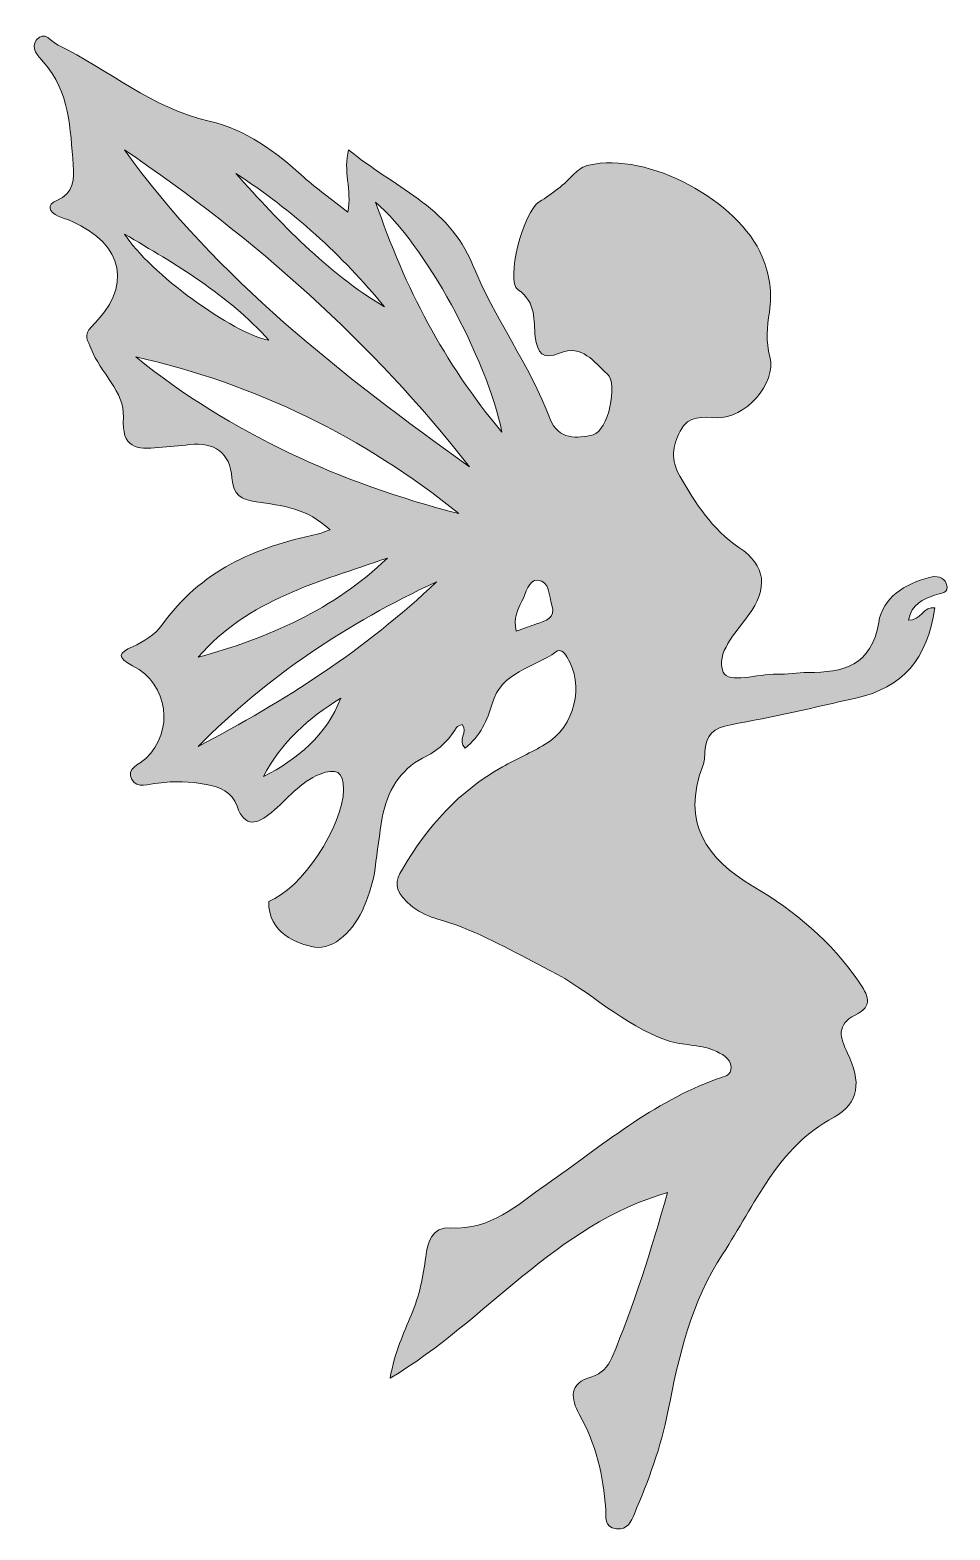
# Model space of a CAD drawing. Header units: inches. Extents: x 13 to 3566, y -2567 to -26.
# Drawn here: x 117.1 to 382.6, y -2025.7 to -1592.8 of the extents above; entities that cross this region are included whole.
import ezdxf

# ---------------------------------------------------------------- set-up
doc = ezdxf.new("R2010")
doc.units = ezdxf.units.IN
doc.header["$MEASUREMENT"] = 0
doc.layers.add('Layer 1', color=7, linetype='Continuous')

# ---------------------------------------------------------------- blocks, each defined once
blk = doc.blocks.new('block 24')
at = {"layer": 'Layer 1', "true_color": 0xffffff}
h = blk.add_hatch(color=7, dxfattribs=at)
h.dxf.hatch_style = 2
edge = h.paths.add_edge_path()
edge.add_spline(control_points=[(242.63, -1800.11), (240.31, -1797.65), (243.61, -1795.53), (241.79, -1793.26), (241.29, -1793.52), (240.42, -1793.65), (240.14, -1794.13), (237.77, -1798.14), (234.87, -1800.76), (230.32, -1803.03), (224.06, -1806.16), (220.02, -1812.68), (218.76, -1820.11), (217.94, -1824.97), (217.29, -1829.85), (216.68, -1834.74), (216.2, -1838.58), (214.99, -1842.16), (213.54, -1845.73), (210.85, -1852.43), (204.78, -1858.43), (199.26, -1857.49), (194.22, -1856.63), (185.74, -1853.36), (185.98, -1844.34), (195.33, -1840.8), (207.44, -1822.73), (207.58, -1811.99), (207.65, -1806.67), (205.22, -1805.89), (200.84, -1807.57), (194.98, -1809.82), (191.38, -1814.87), (186.78, -1818.67), (182.72, -1822.01), (179.16, -1823.3), (176.86, -1816.84), (175.4, -1812.74), (171.88, -1811.28), (167.96, -1810.54), (163.35, -1809.66), (158.74, -1809.59), (154.07, -1810.16), (151.47, -1810.48), (147.96, -1811.85), (146.48, -1809.18), (144.68, -1805.91), (148.67, -1804.78), (150.48, -1803.08), (158.75, -1795.31), (157.12, -1781.65), (146.72, -1776.33), (141.93, -1773.89), (142.79, -1772.57), (146.64, -1770.82), (149.96, -1769.33), (153.18, -1767.41), (155.16, -1764.59), (166.17, -1748.98), (182.1, -1742.06), (199.99, -1738.33), (200.99, -1738.12), (201.94, -1737.68), (203.68, -1737.1), (197.38, -1730.93), (189.74, -1730.04), (182.38, -1729), (177.91, -1728.36), (175.72, -1727.14), (175.36, -1722.11), (174.83, -1714.79), (170.31, -1711.69), (163.21, -1712.49), (160.23, -1712.82), (157.23, -1713.04), (154.24, -1713.33), (147.86, -1713.94), (143.5, -1713.61), (144.03, -1704.63), (144.47, -1697.2), (137.38, -1691.77), (134.76, -1684.87), (133.86, -1682.5), (132.35, -1680.85), (134.84, -1678.47), (146.71, -1667.12), (144.32, -1654.65), (129.11, -1648), (127.86, -1647.45), (126.51, -1647.12), (125.27, -1646.56), (122.52, -1645.32), (121.79, -1643.31), (124.84, -1642.04), (129.85, -1639.95), (129.88, -1635.74), (129.56, -1631.76), (128.72, -1621.35), (128.56, -1610.66), (121.02, -1602.13), (119.41, -1600.31), (117.1, -1598.03), (118.98, -1595.7), (121.3, -1592.83), (123.19, -1596.2), (125.19, -1597.18), (139.81, -1604.3), (152.27, -1615.39), (168.84, -1619.13), (179.25, -1621.47), (188.11, -1627.98), (196.11, -1635.29), (199.86, -1638.71), (204.06, -1641.63), (208.85, -1645.4), (210.04, -1638.8), (207.34, -1633.5), (209.03, -1627.37), (221.79, -1638.1), (237.85, -1643.46), (244.78, -1660.47), (251.04, -1675.83), (261.21, -1689.46), (267.2, -1705.13), (269.48, -1711.08), (275.08, -1710.8), (279.61, -1709.65), (283.87, -1708.55), (286.93, -1694.99), (283.65, -1692.09), (279.89, -1688.76), (276.47, -1683.36), (269.85, -1686.12), (265.08, -1688.11), (263.56, -1686.22), (262.9, -1681.35), (262.27, -1676.71), (263.43, -1671.64), (257.93, -1667.8), (254.2, -1665.2), (259.56, -1645.14), (264.04, -1642.39), (267.81, -1640.08), (271.21, -1637.46), (274.25, -1634.26), (275.31, -1633.14), (276.84, -1632.14), (278.32, -1631.81), (295.46, -1627.96), (321.55, -1641.96), (328.38, -1658.25), (330.58, -1663.51), (331.34, -1668.68), (330.45, -1674.25), (329.78, -1678.53), (329.41, -1682.64), (330.6, -1687.16), (332.63, -1694.85), (323.29, -1705.1), (315.37, -1704.75), (311.28, -1704.57), (307.13, -1703.84), (304.69, -1708.59), (302.43, -1712.99), (301.89, -1716.78), (304.63, -1721.58), (309.16, -1729.51), (313.84, -1736.85), (321.66, -1742.16), (329.57, -1747.53), (330.11, -1753.91), (324.34, -1761.84), (320.65, -1766.91), (314.87, -1772.72), (317.14, -1778.17), (318.56, -1781.59), (327.16, -1778.63), (332.54, -1778.76), (335.54, -1778.84), (338.55, -1778.27), (341.55, -1778.27), (351.81, -1778.28), (359.92, -1776.35), (361.99, -1763.79), (363.16, -1756.71), (369.48, -1752.66), (376.6, -1750.82), (378.7, -1750.28), (380.73, -1750.56), (381.48, -1752.61), (382.57, -1755.55), (379.74, -1755.34), (378.13, -1755.93), (374.78, -1757.16), (371.48, -1758.4), (370.59, -1763.18), (374.04, -1763.42), (375.04, -1758.88), (378.19, -1759.64), (375.98, -1774.49), (368.95, -1782.61), (355.39, -1785.66), (343.39, -1788.36), (331.4, -1791.18), (319.3, -1793.33), (314.32, -1794.21), (312.05, -1796.34), (311.85, -1801.18), (311.79, -1802.53), (311.71, -1803.98), (311.24, -1805.22), (304.99, -1821.59), (312.23, -1832), (325.97, -1840.11), (337.82, -1847.12), (348.25, -1855.85), (356.18, -1867.39), (358.89, -1871.34), (360.72, -1874.4), (355.16, -1877.17), (349.76, -1879.86), (350.76, -1883.64), (352.98, -1888.1), (357.03, -1896.24), (356.4, -1902.66), (349.1, -1906.57), (332.64, -1915.38), (326.33, -1931.89), (316.99, -1946.08), (307.94, -1959.82), (304.27, -1975.62), (301.19, -1991.51), (299.2, -2001.79), (295.55, -2011.5), (291.49, -2021.08), (290.54, -2023.32), (289.58, -2025.75), (286.33, -2025.4), (282.55, -2025), (283.36, -2021.81), (283.22, -2019.71), (282.58, -2010.02), (280.39, -2000.91), (275.6, -1992.33), (273.19, -1988), (272.4, -1983.38), (279.24, -1981.51), (281.92, -1980.77), (283.88, -1978.66), (285.01, -1976.01), (291.43, -1960.94), (296.18, -1945.32), (301.08, -1928.33), (268.41, -1937.82), (249.12, -1965.16), (220.99, -1981.96), (222.39, -1974.37), (224.87, -1969), (227.16, -1963.56), (229.4, -1958.22), (230.59, -1952.64), (231.31, -1946.9), (231.84, -1942.69), (232.98, -1938.23), (238.44, -1938.58), (250.02, -1939.3), (257.69, -1931.87), (266.14, -1925.99), (282.02, -1914.95), (296.83, -1902.19), (315.42, -1895.54), (317.11, -1894.93), (319.67, -1894.62), (319.39, -1892.13), (319.1, -1889.43), (316.71, -1888.27), (314.37, -1887.3), (310.12, -1885.52), (305.51, -1885.98), (301.02, -1884.46), (288.1, -1880.07), (278.77, -1870.1), (267.11, -1864.23), (258.31, -1859.8), (249.68, -1854.71), (240.22, -1851.23), (235.65, -1849.54), (230.23, -1848.74), (225.94, -1844.58), (222.09, -1840.85), (222.47, -1838.51), (224.55, -1834.99), (231.74, -1822.78), (240.9, -1812.46), (253.43, -1805.48), (257.49, -1803.22), (261.78, -1801.35), (265.77, -1798.98), (274.36, -1793.88), (277.19, -1781.91), (272.02, -1773.73), (271.16, -1772.38), (270.17, -1771.34), (268.86, -1772.3), (262.48, -1776.98), (253.15, -1777.89), (250.43, -1787.33), (249.09, -1791.97), (247.13, -1796.57), (242.63, -1800.11)], knot_values=[0, 0, 0, 0, 1, 1, 1, 2, 2, 2, 3, 3, 3, 4, 4, 4, 5, 5, 5, 6, 6, 6, 7, 7, 7, 8, 8, 8, 9, 9, 9, 10, 10, 10, 11, 11, 11, 12, 12, 12, 13, 13, 13, 14, 14, 14, 15, 15, 15, 16, 16, 16, 17, 17, 17, 18, 18, 18, 19, 19, 19, 20, 20, 20, 21, 21, 21, 22, 22, 22, 23, 23, 23, 24, 24, 24, 25, 25, 25, 26, 26, 26, 27, 27, 27, 28, 28, 28, 29, 29, 29, 30, 30, 30, 31, 31, 31, 32, 32, 32, 33, 33, 33, 34, 34, 34, 35, 35, 35, 36, 36, 36, 37, 37, 37, 38, 38, 38, 39, 39, 39, 40, 40, 40, 41, 41, 41, 42, 42, 42, 43, 43, 43, 44, 44, 44, 45, 45, 45, 46, 46, 46, 47, 47, 47, 48, 48, 48, 49, 49, 49, 50, 50, 50, 51, 51, 51, 52, 52, 52, 53, 53, 53, 54, 54, 54, 55, 55, 55, 56, 56, 56, 57, 57, 57, 58, 58, 58, 59, 59, 59, 60, 60, 60, 61, 61, 61, 62, 62, 62, 63, 63, 63, 64, 64, 64, 65, 65, 65, 66, 66, 66, 67, 67, 67, 68, 68, 68, 69, 69, 69, 70, 70, 70, 71, 71, 71, 72, 72, 72, 73, 73, 73, 74, 74, 74, 75, 75, 75, 76, 76, 76, 77, 77, 77, 78, 78, 78, 79, 79, 79, 80, 80, 80, 81, 81, 81, 82, 82, 82, 83, 83, 83, 84, 84, 84, 85, 85, 85, 86, 86, 86, 87, 87, 87, 88, 88, 88, 89, 89, 89, 90, 90, 90, 91, 91, 91, 92, 92, 92, 93, 93, 93, 94, 94, 94, 95, 95, 95, 96, 96, 96, 97, 97, 97, 98, 98, 98, 99, 99, 99, 100, 100, 100, 101, 101, 101, 102, 102, 102, 103, 103, 103, 103], degree=3, periodic=1)
edge = h.paths.add_edge_path()
edge.add_spline(control_points=[(144.37, -1627.44), (171.2, -1664.81), (207.05, -1692.38), (243.9, -1718.89), (215.8, -1682.9), (182.05, -1653.04), (144.37, -1627.44)], knot_values=[0, 0, 0, 0, 1, 1, 1, 2, 2, 2, 2], degree=3, periodic=1)
edge = h.paths.add_edge_path()
edge.add_spline(control_points=[(147.61, -1687.2), (175.25, -1709.34), (206.69, -1723.68), (240.86, -1732.4), (213.25, -1710.19), (182.25, -1694.95), (147.61, -1687.2)], knot_values=[0, 0, 0, 0, 1, 1, 1, 2, 2, 2, 2], degree=3, periodic=1)
edge = h.paths.add_edge_path()
edge.add_spline(control_points=[(216.84, -1642.55), (225.42, -1667.46), (236.36, -1688.61), (253.28, -1708.91), (248.78, -1687.23), (230.99, -1654.66), (216.84, -1642.55)], knot_values=[0, 0, 0, 0, 1, 1, 1, 2, 2, 2, 2], degree=3, periodic=1)
edge = h.paths.add_edge_path()
edge.add_spline(control_points=[(165.65, -1799.61), (190.48, -1786.58), (214.02, -1771.6), (234.39, -1752.07), (208.82, -1764.01), (185.55, -1779.3), (165.65, -1799.61)], knot_values=[0, 0, 0, 0, 1, 1, 1, 2, 2, 2, 2], degree=3, periodic=1)
edge = h.paths.add_edge_path()
edge.add_spline(control_points=[(220.21, -1745.24), (200.66, -1752.08), (180.04, -1757.07), (165.65, -1773.88), (185.83, -1768.25), (204.73, -1760.16), (220.21, -1745.24)], knot_values=[0, 0, 0, 0, 1, 1, 1, 2, 2, 2, 2], degree=3, periodic=1)
edge = h.paths.add_edge_path()
edge.add_spline(control_points=[(144.39, -1651.74), (151.47, -1662.93), (175.75, -1680.51), (186.05, -1682.39), (174.03, -1669.07), (159.23, -1660.47), (144.39, -1651.74)], knot_values=[0, 0, 0, 0, 1, 1, 1, 2, 2, 2, 2], degree=3, periodic=1)
edge = h.paths.add_edge_path()
edge.add_spline(control_points=[(176.48, -1634.25), (189.42, -1648.6), (202.59, -1662.73), (219.42, -1672.76), (207.1, -1657.76), (192.89, -1644.82), (176.48, -1634.25)], knot_values=[0, 0, 0, 0, 1, 1, 1, 2, 2, 2, 2], degree=3, periodic=1)
edge = h.paths.add_edge_path()
edge.add_spline(control_points=[(184.47, -1808.32), (194.35, -1803.22), (202.57, -1796.45), (206.8, -1785.66), (197.5, -1791.34), (189.53, -1798.36), (184.47, -1808.32)], knot_values=[0, 0, 0, 0, 1, 1, 1, 2, 2, 2, 2], degree=3, periodic=1)
edge = h.paths.add_edge_path()
edge.add_spline(control_points=[(257.34, -1766.34), (259.75, -1765.48), (261.53, -1764.9), (263.27, -1764.23), (265.76, -1763.26), (268.95, -1762.69), (267.67, -1758.81), (266.78, -1756.11), (267.11, -1751.87), (263.63, -1751.62), (260.85, -1751.43), (260.27, -1755.42), (259.02, -1757.71), (257.75, -1760.03), (256.63, -1762.54), (257.34, -1766.34)], knot_values=[0, 0, 0, 0, 1, 1, 1, 2, 2, 2, 3, 3, 3, 4, 4, 4, 5, 5, 5, 5], degree=3, periodic=1)
at = {"layer": 'Layer 1', "lineweight": 0}
for points, knots in [([(242.63, -1800.11), (240.31, -1797.65), (243.61, -1795.53), (241.79, -1793.26), (241.29, -1793.52), (240.42, -1793.65), (240.14, -1794.13), (237.77, -1798.14), (234.87, -1800.76), (230.32, -1803.03), (224.06, -1806.16), (220.02, -1812.68), (218.76, -1820.11), (217.94, -1824.97), (217.29, -1829.85), (216.68, -1834.74), (216.2, -1838.58), (214.99, -1842.16), (213.54, -1845.73), (210.85, -1852.43), (204.78, -1858.43), (199.26, -1857.49), (194.22, -1856.63), (185.74, -1853.36), (185.98, -1844.34), (195.33, -1840.8), (207.44, -1822.73), (207.58, -1811.99), (207.65, -1806.67), (205.22, -1805.89), (200.84, -1807.57), (194.98, -1809.82), (191.38, -1814.87), (186.78, -1818.67), (182.72, -1822.01), (179.16, -1823.3), (176.86, -1816.84), (175.4, -1812.74), (171.88, -1811.28), (167.96, -1810.54), (163.35, -1809.66), (158.74, -1809.59), (154.07, -1810.16), (151.47, -1810.48), (147.96, -1811.85), (146.48, -1809.18), (144.68, -1805.91), (148.67, -1804.78), (150.48, -1803.08), (158.75, -1795.31), (157.12, -1781.65), (146.72, -1776.33), (141.93, -1773.89), (142.79, -1772.57), (146.64, -1770.82), (149.96, -1769.33), (153.18, -1767.41), (155.16, -1764.59), (166.17, -1748.98), (182.1, -1742.06), (199.99, -1738.33), (200.99, -1738.12), (201.94, -1737.68), (203.68, -1737.1), (197.38, -1730.93), (189.74, -1730.04), (182.38, -1729), (177.91, -1728.36), (175.72, -1727.14), (175.36, -1722.11), (174.83, -1714.79), (170.31, -1711.69), (163.21, -1712.49), (160.23, -1712.82), (157.23, -1713.04), (154.24, -1713.33), (147.86, -1713.94), (143.5, -1713.61), (144.03, -1704.63), (144.47, -1697.2), (137.38, -1691.77), (134.76, -1684.87), (133.86, -1682.5), (132.35, -1680.85), (134.84, -1678.47), (146.71, -1667.12), (144.32, -1654.65), (129.11, -1648), (127.86, -1647.45), (126.51, -1647.12), (125.27, -1646.56), (122.52, -1645.32), (121.79, -1643.31), (124.84, -1642.04), (129.85, -1639.95), (129.88, -1635.74), (129.56, -1631.76), (128.72, -1621.35), (128.56, -1610.66), (121.02, -1602.13), (119.41, -1600.31), (117.1, -1598.03), (118.98, -1595.7), (121.3, -1592.83), (123.19, -1596.2), (125.19, -1597.18), (139.81, -1604.3), (152.27, -1615.39), (168.84, -1619.13), (179.25, -1621.47), (188.11, -1627.98), (196.11, -1635.29), (199.86, -1638.71), (204.06, -1641.63), (208.85, -1645.4), (210.04, -1638.8), (207.34, -1633.5), (209.03, -1627.37), (221.79, -1638.1), (237.85, -1643.46), (244.78, -1660.47), (251.04, -1675.83), (261.21, -1689.46), (267.2, -1705.13), (269.48, -1711.08), (275.08, -1710.8), (279.61, -1709.65), (283.87, -1708.55), (286.93, -1694.99), (283.65, -1692.09), (279.89, -1688.76), (276.47, -1683.36), (269.85, -1686.12), (265.08, -1688.11), (263.56, -1686.22), (262.9, -1681.35), (262.27, -1676.71), (263.43, -1671.64), (257.93, -1667.8), (254.2, -1665.2), (259.56, -1645.14), (264.04, -1642.39), (267.81, -1640.08), (271.21, -1637.46), (274.25, -1634.26), (275.31, -1633.14), (276.84, -1632.14), (278.32, -1631.81), (295.46, -1627.96), (321.55, -1641.96), (328.38, -1658.25), (330.58, -1663.51), (331.34, -1668.68), (330.45, -1674.25), (329.78, -1678.53), (329.41, -1682.64), (330.6, -1687.16), (332.63, -1694.85), (323.29, -1705.1), (315.37, -1704.75), (311.28, -1704.57), (307.13, -1703.84), (304.69, -1708.59), (302.43, -1712.99), (301.89, -1716.78), (304.63, -1721.58), (309.16, -1729.51), (313.84, -1736.85), (321.66, -1742.16), (329.57, -1747.53), (330.11, -1753.91), (324.34, -1761.84), (320.65, -1766.91), (314.87, -1772.72), (317.14, -1778.17), (318.56, -1781.59), (327.16, -1778.63), (332.54, -1778.76), (335.54, -1778.84), (338.55, -1778.27), (341.55, -1778.27), (351.81, -1778.28), (359.92, -1776.35), (361.99, -1763.79), (363.16, -1756.71), (369.48, -1752.66), (376.6, -1750.82), (378.7, -1750.28), (380.73, -1750.56), (381.48, -1752.61), (382.57, -1755.55), (379.74, -1755.34), (378.13, -1755.93), (374.78, -1757.16), (371.48, -1758.4), (370.59, -1763.18), (374.04, -1763.42), (375.04, -1758.88), (378.19, -1759.64), (375.98, -1774.49), (368.95, -1782.61), (355.39, -1785.66), (343.39, -1788.36), (331.4, -1791.18), (319.3, -1793.33), (314.32, -1794.21), (312.05, -1796.34), (311.85, -1801.18), (311.79, -1802.53), (311.71, -1803.98), (311.24, -1805.22), (304.99, -1821.59), (312.23, -1832), (325.97, -1840.11), (337.82, -1847.12), (348.25, -1855.85), (356.18, -1867.39), (358.89, -1871.34), (360.72, -1874.4), (355.16, -1877.17), (349.76, -1879.86), (350.76, -1883.64), (352.98, -1888.1), (357.03, -1896.24), (356.4, -1902.66), (349.1, -1906.57), (332.64, -1915.38), (326.33, -1931.89), (316.99, -1946.08), (307.94, -1959.82), (304.27, -1975.62), (301.19, -1991.51), (299.2, -2001.79), (295.55, -2011.5), (291.49, -2021.08), (290.54, -2023.32), (289.58, -2025.75), (286.33, -2025.4), (282.55, -2025), (283.36, -2021.81), (283.22, -2019.71), (282.58, -2010.02), (280.39, -2000.91), (275.6, -1992.33), (273.19, -1988), (272.4, -1983.38), (279.24, -1981.51), (281.92, -1980.77), (283.88, -1978.66), (285.01, -1976.01), (291.43, -1960.94), (296.18, -1945.32), (301.08, -1928.33), (268.41, -1937.82), (249.12, -1965.16), (220.99, -1981.96), (222.39, -1974.37), (224.87, -1969), (227.16, -1963.56), (229.4, -1958.22), (230.59, -1952.64), (231.31, -1946.9), (231.84, -1942.69), (232.98, -1938.23), (238.44, -1938.58), (250.02, -1939.3), (257.69, -1931.87), (266.14, -1925.99), (282.02, -1914.95), (296.83, -1902.19), (315.42, -1895.54), (317.11, -1894.93), (319.67, -1894.62), (319.39, -1892.13), (319.1, -1889.43), (316.71, -1888.27), (314.37, -1887.3), (310.12, -1885.52), (305.51, -1885.98), (301.02, -1884.46), (288.1, -1880.07), (278.77, -1870.1), (267.11, -1864.23), (258.31, -1859.8), (249.68, -1854.71), (240.22, -1851.23), (235.65, -1849.54), (230.23, -1848.74), (225.94, -1844.58), (222.09, -1840.85), (222.47, -1838.51), (224.55, -1834.99), (231.74, -1822.78), (240.9, -1812.46), (253.43, -1805.48), (257.49, -1803.22), (261.78, -1801.35), (265.77, -1798.98), (274.36, -1793.88), (277.19, -1781.91), (272.02, -1773.73), (271.16, -1772.38), (270.17, -1771.34), (268.86, -1772.3), (262.48, -1776.98), (253.15, -1777.89), (250.43, -1787.33), (249.09, -1791.97), (247.13, -1796.57), (242.63, -1800.11)], [0, 0, 0, 0, 1, 1, 1, 2, 2, 2, 3, 3, 3, 4, 4, 4, 5, 5, 5, 6, 6, 6, 7, 7, 7, 8, 8, 8, 9, 9, 9, 10, 10, 10, 11, 11, 11, 12, 12, 12, 13, 13, 13, 14, 14, 14, 15, 15, 15, 16, 16, 16, 17, 17, 17, 18, 18, 18, 19, 19, 19, 20, 20, 20, 21, 21, 21, 22, 22, 22, 23, 23, 23, 24, 24, 24, 25, 25, 25, 26, 26, 26, 27, 27, 27, 28, 28, 28, 29, 29, 29, 30, 30, 30, 31, 31, 31, 32, 32, 32, 33, 33, 33, 34, 34, 34, 35, 35, 35, 36, 36, 36, 37, 37, 37, 38, 38, 38, 39, 39, 39, 40, 40, 40, 41, 41, 41, 42, 42, 42, 43, 43, 43, 44, 44, 44, 45, 45, 45, 46, 46, 46, 47, 47, 47, 48, 48, 48, 49, 49, 49, 50, 50, 50, 51, 51, 51, 52, 52, 52, 53, 53, 53, 54, 54, 54, 55, 55, 55, 56, 56, 56, 57, 57, 57, 58, 58, 58, 59, 59, 59, 60, 60, 60, 61, 61, 61, 62, 62, 62, 63, 63, 63, 64, 64, 64, 65, 65, 65, 66, 66, 66, 67, 67, 67, 68, 68, 68, 69, 69, 69, 70, 70, 70, 71, 71, 71, 72, 72, 72, 73, 73, 73, 74, 74, 74, 75, 75, 75, 76, 76, 76, 77, 77, 77, 78, 78, 78, 79, 79, 79, 80, 80, 80, 81, 81, 81, 82, 82, 82, 83, 83, 83, 84, 84, 84, 85, 85, 85, 86, 86, 86, 87, 87, 87, 88, 88, 88, 89, 89, 89, 90, 90, 90, 91, 91, 91, 92, 92, 92, 93, 93, 93, 94, 94, 94, 95, 95, 95, 96, 96, 96, 97, 97, 97, 98, 98, 98, 99, 99, 99, 100, 100, 100, 101, 101, 101, 102, 102, 102, 103, 103, 103, 103]), ([(144.37, -1627.44), (171.2, -1664.81), (207.05, -1692.38), (243.9, -1718.89), (215.8, -1682.9), (182.05, -1653.04), (144.37, -1627.44)], [0, 0, 0, 0, 1, 1, 1, 2, 2, 2, 2]), ([(176.48, -1634.25), (189.42, -1648.6), (202.59, -1662.73), (219.42, -1672.76), (207.1, -1657.76), (192.89, -1644.82), (176.48, -1634.25)], [0, 0, 0, 0, 1, 1, 1, 2, 2, 2, 2]), ([(216.84, -1642.55), (225.42, -1667.46), (236.36, -1688.61), (253.28, -1708.91), (248.78, -1687.23), (230.99, -1654.66), (216.84, -1642.55)], [0, 0, 0, 0, 1, 1, 1, 2, 2, 2, 2]), ([(144.39, -1651.74), (151.47, -1662.93), (175.75, -1680.51), (186.05, -1682.39), (174.03, -1669.07), (159.23, -1660.47), (144.39, -1651.74)], [0, 0, 0, 0, 1, 1, 1, 2, 2, 2, 2]), ([(147.61, -1687.2), (175.25, -1709.34), (206.69, -1723.68), (240.86, -1732.4), (213.25, -1710.19), (182.25, -1694.95), (147.61, -1687.2)], [0, 0, 0, 0, 1, 1, 1, 2, 2, 2, 2]), ([(220.21, -1745.24), (200.66, -1752.08), (180.04, -1757.07), (165.65, -1773.88), (185.83, -1768.25), (204.73, -1760.16), (220.21, -1745.24)], [0, 0, 0, 0, 1, 1, 1, 2, 2, 2, 2]), ([(165.65, -1799.61), (190.48, -1786.58), (214.02, -1771.6), (234.39, -1752.07), (208.82, -1764.01), (185.55, -1779.3), (165.65, -1799.61)], [0, 0, 0, 0, 1, 1, 1, 2, 2, 2, 2]), ([(257.34, -1766.34), (259.75, -1765.48), (261.53, -1764.9), (263.27, -1764.23), (265.76, -1763.26), (268.95, -1762.69), (267.67, -1758.81), (266.78, -1756.11), (267.11, -1751.87), (263.63, -1751.62), (260.85, -1751.43), (260.27, -1755.42), (259.02, -1757.71), (257.75, -1760.03), (256.63, -1762.54), (257.34, -1766.34)], [0, 0, 0, 0, 1, 1, 1, 2, 2, 2, 3, 3, 3, 4, 4, 4, 5, 5, 5, 5]), ([(184.47, -1808.32), (194.35, -1803.22), (202.57, -1796.45), (206.8, -1785.66), (197.5, -1791.34), (189.53, -1798.36), (184.47, -1808.32)], [0, 0, 0, 0, 1, 1, 1, 2, 2, 2, 2])]:
    blk.add_open_spline(points, degree=3, knots=knots, dxfattribs=at)

msp = doc.modelspace()

# ---------------------------------------------------------------- block references
at = {"layer": 'Layer 1'}
msp.add_blockref('block 24', (0, 0), dxfattribs=at)

doc.saveas('drawing.dxf')
